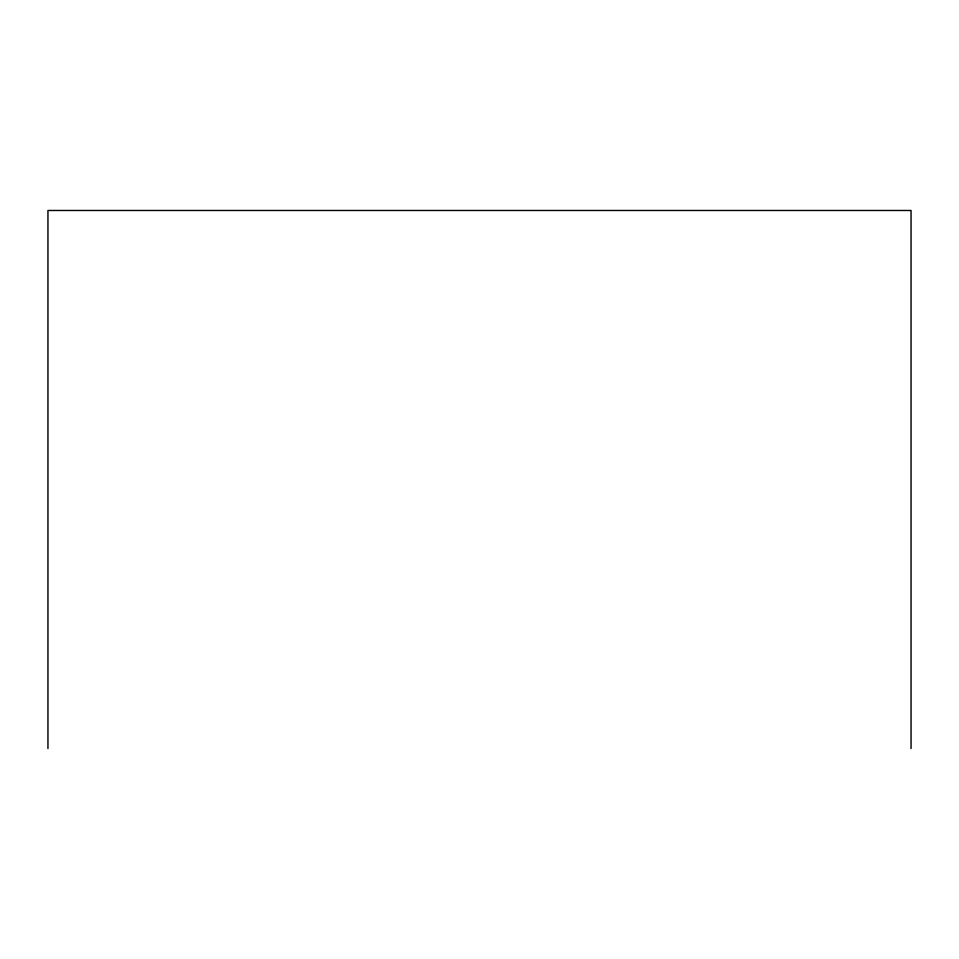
<?xml version="1.0" encoding="UTF-8"?>
<svg xmlns="http://www.w3.org/2000/svg" width="959" height="959" viewBox="0 0 959 959"><rect width="100%" height="100%" fill="white"/><g stroke="black" fill="none" stroke-linecap="round" stroke-linejoin="round"><path stroke-width="1.44" d="M911.05 748.523L911.05 210.477L47.95 210.477L47.95 748.523"/></g></svg>
